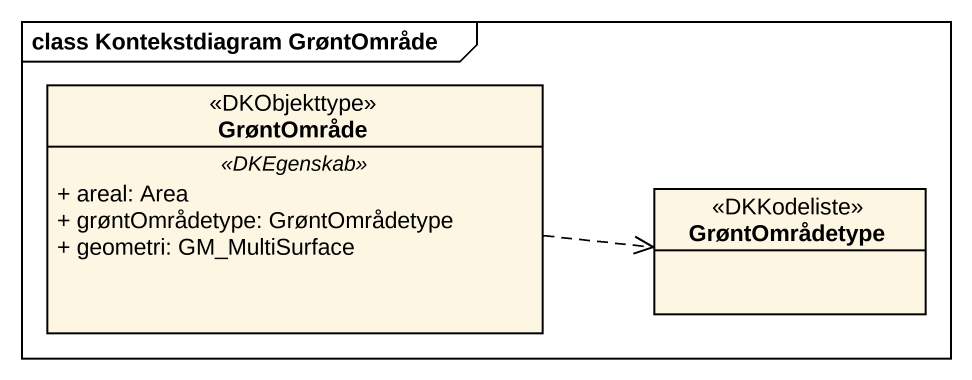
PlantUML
@startuml
mainframe class Kontekstdiagram GrøntOmråde
hide circle
hide empty members
skinparam classAttributeIconSize 0
class GrøntOmråde <<DKObjekttype>> {
  .. <<DKEgenskab>> ..
  + areal: Area
  + grøntOmrådetype: GrøntOmrådetype
  + geometri: GM_MultiSurface
}
enum GrøntOmrådetype <<DKKodeliste>>
GrøntOmråde .right.> GrøntOmrådetype
@enduml
